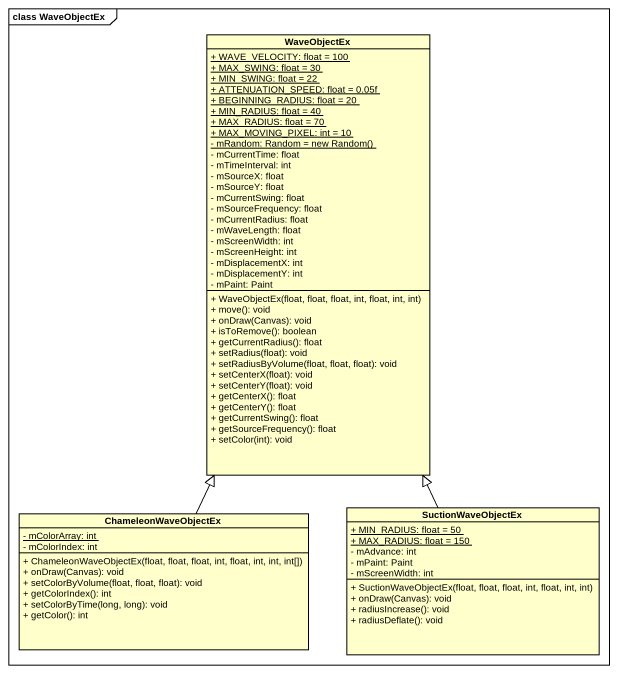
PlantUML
@startuml
mainframe class WaveObjectEx
hide circle
hide empty members
skinparam classAttributeIconSize 0
class WaveObjectEx {
  {static} + WAVE_VELOCITY: float = 100
  {static} + MAX_SWING: float = 30
  {static} + MIN_SWING: float = 22
  {static} + ATTENUATION_SPEED: float = 0.05f
  {static} + BEGINNING_RADIUS: float = 20
  {static} + MIN_RADIUS: float = 40
  {static} + MAX_RADIUS: float = 70
  {static} + MAX_MOVING_PIXEL: int = 10
  {static} {field} - mRandom: Random = new Random()
  - mCurrentTime: float
  - mTimeInterval: int
  - mSourceX: float
  - mSourceY: float
  - mCurrentSwing: float
  - mSourceFrequency: float
  - mCurrentRadius: float
  - mWaveLength: float
  - mScreenWidth: int
  - mScreenHeight: int
  - mDisplacementX: int
  - mDisplacementY: int
  - mPaint: Paint
  + WaveObjectEx(float, float, float, int, float, int, int)
  + move(): void
  + onDraw(Canvas): void
  + isToRemove(): boolean
  + getCurrentRadius(): float
  + setRadius(float): void
  + setRadiusByVolume(float, float, float): void
  + setCenterX(float): void
  + setCenterY(float): void
  + getCenterX(): float
  + getCenterY(): float
  + getCurrentSwing(): float
  + getSourceFrequency(): float
  + setColor(int): void
}
class ChameleonWaveObjectEx {
  {static} - mColorArray: int
  - mColorIndex: int
  + ChameleonWaveObjectEx(float, float, float, int, float, int, int, int[])
  + onDraw(Canvas): void
  + setColorByVolume(float, float, float): void
  + getColorIndex(): int
  + setColorByTime(long, long): void
  + getColor(): int
}
class SuctionWaveObjectEx {
  {static} + MIN_RADIUS: float = 50
  {static} + MAX_RADIUS: float = 150
  - mAdvance: int
  - mPaint: Paint
  - mScreenWidth: int
  + SuctionWaveObjectEx(float, float, float, int, float, int, int)
  + onDraw(Canvas): void
  + radiusIncrease(): void
  + radiusDeflate(): void
}
ChameleonWaveObjectEx -up-|> WaveObjectEx
SuctionWaveObjectEx -up-|> WaveObjectEx
@enduml
